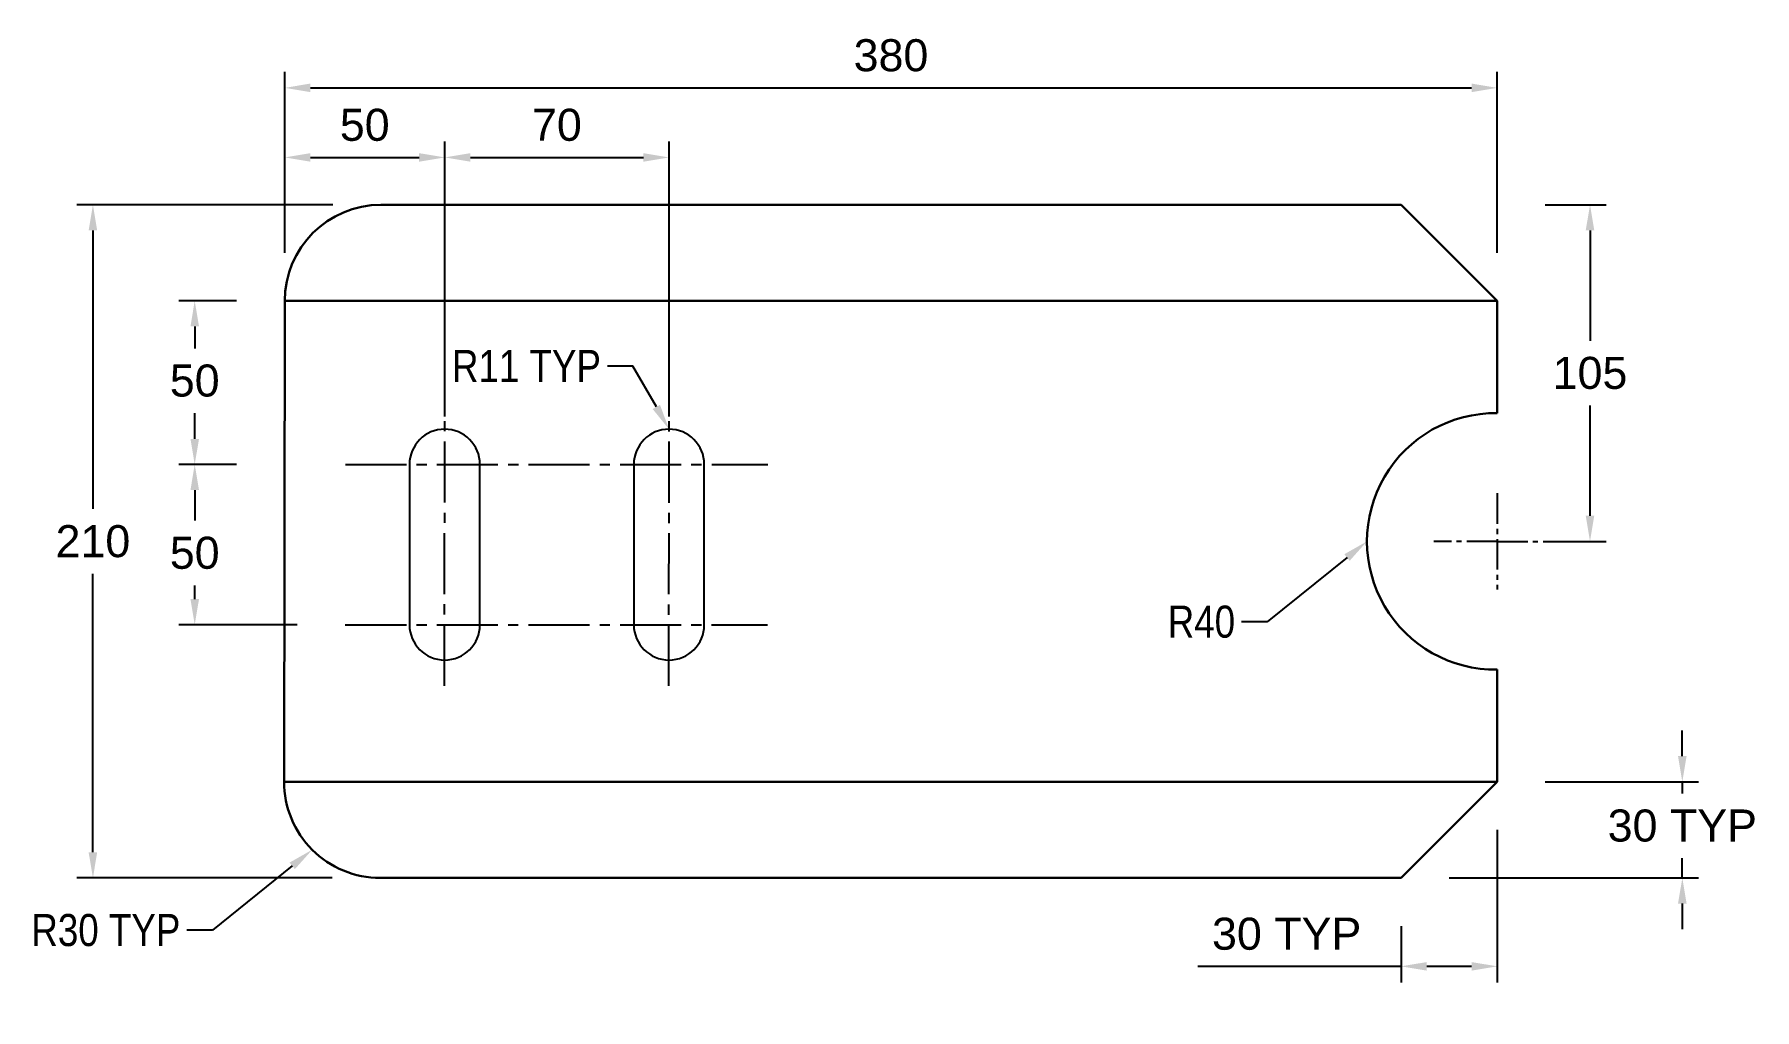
# Model space of a CAD drawing. Header units: millimetres. Extents: x 54 to 590, y 49 to 353.
import ezdxf
from ezdxf import colors
from ezdxf.entities.mleader import LeaderData, LeaderLine
from ezdxf.math import Vec2, Vec3

# ---------------------------------------------------------------- set-up
doc = ezdxf.new("R2010")
doc.units = ezdxf.units.MM
doc.linetypes.add('CENTER2', pattern=[28.575, 19.05, -3.175, 3.175, -3.175])
doc.layers.add('Dimensions', color=7, linetype='Continuous')
doc.layers.add('Part', color=7, linetype='Continuous', lineweight=30)
doc.styles.add('Annotative', font='arial.ttf')
doc.styles.get("Standard").update_dxf_attribs({"font": 'ARIALN.TTF', "height": 8})
doc.dimstyles.new('ISO-25', dxfattribs={"dimtxt": 25, "dimasz": 25, "dimexe": 5, "dimexo": 15, "dimgap": 15, "dimtad": 1, "dimtoh": 1, "dimdec": 1, "dimdsep": 46, "dimtxsty": 'Annotative', "dimcen": 15, "dimclrd": 1, "dimclre": 1, "dimadec": 0, "dimazin": 0, "dimtfac": 1, "dimtdec": 1, "dimtmove": 0, "dimatfit": 3, "dimfxl": 1, "dimlwd": -1, "dimlwe": -1, "dimarcsym": 0})

# ---------------------------------------------------------------- blocks, each defined once
blk = doc.blocks.new('*D8')
at = {"layer": 'Defpoints', "color": 0, "transparency": 16777216}
for p in [(71.83, 300.07), (161.67, 300.07), (161.48, 90.07)]:
    blk.add_point(p, dxfattribs=at)
at = {"layer": 'Dimensions', "color": 1, "transparency": 16777216}
for p, q in [((146.67, 300.07), (66.83, 300.07)), ((71.83, 292.07), (71.83, 205.18)), ((71.83, 98.07), (71.83, 184.97)), ((146.48, 90.07), (66.83, 90.07))]:
    blk.add_line(p, q, dxfattribs=at)
for points in [[(70.49, 292.07), (73.16, 292.07), (71.83, 300.07)], [(70.49, 98.07), (73.16, 98.07), (71.83, 90.07)]]:
    blk.add_solid(points, dxfattribs=at)
at = {"layer": 'Dimensions', "color": 0, "transparency": 16777216, "insert": (71.83, 195.07), "char_height": 10, "attachment_point": 5, "style": 'Annotative'}
blk.add_mtext('210', dxfattribs=at)
blk = doc.blocks.new('*D1')
at = {"layer": 'Defpoints', "color": 0, "transparency": 16777216}
for p in [(131.67, 270.11), (103.59, 219.06), (131.67, 219.06)]:
    blk.add_point(p, dxfattribs=at)
at = {"layer": 'Dimensions', "color": 1, "transparency": 16777216}
for p, q in [((116.67, 270.11), (98.59, 270.11)), ((103.59, 262.11), (103.59, 255.29)), ((103.59, 227.06), (103.59, 235.08)), ((116.67, 219.06), (98.59, 219.06))]:
    blk.add_line(p, q, dxfattribs=at)
for points in [[(102.26, 262.11), (104.93, 262.11), (103.59, 270.11)], [(102.26, 227.06), (104.93, 227.06), (103.59, 219.06)]]:
    blk.add_solid(points, dxfattribs=at)
at = {"layer": 'Dimensions', "color": 0, "transparency": 16777216, "insert": (103.59, 245.18), "char_height": 10, "attachment_point": 5, "style": 'Annotative'}
blk.add_mtext('50', dxfattribs=at)
blk = doc.blocks.new('*D2')
at = {"layer": 'Defpoints', "color": 0, "transparency": 16777216}
for p in [(131.67, 219.06), (103.59, 169.06), (150.58, 169.06)]:
    blk.add_point(p, dxfattribs=at)
at = {"layer": 'Dimensions', "color": 1, "transparency": 16777216}
for p, q in [((116.67, 219.06), (98.59, 219.06)), ((103.59, 211.06), (103.59, 201.56)), ((103.59, 177.06), (103.59, 181.35)), ((135.58, 169.06), (98.59, 169.06))]:
    blk.add_line(p, q, dxfattribs=at)
for points in [[(102.26, 211.06), (104.93, 211.06), (103.59, 219.06)], [(102.26, 177.06), (104.93, 177.06), (103.59, 169.06)]]:
    blk.add_solid(points, dxfattribs=at)
at = {"layer": 'Dimensions', "color": 0, "transparency": 16777216, "insert": (103.59, 191.45), "char_height": 10, "attachment_point": 5, "style": 'Annotative'}
blk.add_mtext('50', dxfattribs=at)
blk = doc.blocks.new('*D3')
at = {"layer": 'Defpoints', "color": 0, "transparency": 16777216}
for p in [(510, 300.07), (510, 195.07), (538.95, 195.07)]:
    blk.add_point(p, dxfattribs=at)
at = {"layer": 'Dimensions', "color": 1, "transparency": 16777216}
for p, q in [((525, 300.07), (543.95, 300.07)), ((538.95, 292.07), (538.95, 257.68)), ((538.95, 203.07), (538.95, 237.47)), ((525, 195.07), (543.95, 195.07))]:
    blk.add_line(p, q, dxfattribs=at)
for points in [[(537.61, 292.07), (540.28, 292.07), (538.95, 300.07)], [(537.61, 203.07), (540.28, 203.07), (538.95, 195.07)]]:
    blk.add_solid(points, dxfattribs=at)
at = {"layer": 'Dimensions', "color": 0, "transparency": 16777216, "insert": (538.95, 247.57), "char_height": 10, "attachment_point": 5, "style": 'Annotative'}
blk.add_mtext('105', dxfattribs=at)
blk = doc.blocks.new('*D4')
at = {"layer": 'Defpoints', "color": 0, "transparency": 16777216}
for p in [(510, 336.55), (131.67, 270.11), (510, 270.07)]:
    blk.add_point(p, dxfattribs=at)
at = {"layer": 'Dimensions', "color": 1, "transparency": 16777216}
for p, q in [((131.67, 285.11), (131.67, 341.55)), ((510, 285.07), (510, 341.55)), ((139.67, 336.55), (502, 336.55))]:
    blk.add_line(p, q, dxfattribs=at)
for points in [[(139.67, 337.89), (139.67, 335.22), (131.67, 336.55)], [(502, 337.89), (502, 335.22), (510, 336.55)]]:
    blk.add_solid(points, dxfattribs=at)
at = {"layer": 'Dimensions', "color": 0, "transparency": 16777216, "insert": (320.84, 346.66), "char_height": 10, "attachment_point": 5, "style": 'Annotative'}
blk.add_mtext('380', dxfattribs=at)
blk = doc.blocks.new('*D5')
at = {"layer": 'Defpoints', "color": 0, "transparency": 16777216}
for p in [(181.61, 314.85), (131.67, 270.11), (181.61, 270.11)]:
    blk.add_point(p, dxfattribs=at)
at = {"layer": 'Dimensions', "color": 1, "transparency": 16777216}
for p, q in [((131.67, 285.11), (131.67, 319.85)), ((181.61, 285.11), (181.61, 319.85)), ((139.67, 314.85), (173.61, 314.85))]:
    blk.add_line(p, q, dxfattribs=at)
for points in [[(139.67, 316.18), (139.67, 313.52), (131.67, 314.85)], [(173.61, 316.18), (173.61, 313.52), (181.61, 314.85)]]:
    blk.add_solid(points, dxfattribs=at)
at = {"layer": 'Dimensions', "color": 0, "transparency": 16777216, "insert": (156.64, 324.96), "char_height": 10, "attachment_point": 5, "style": 'Annotative'}
blk.add_mtext('50', dxfattribs=at)
blk = doc.blocks.new('*D6')
at = {"layer": 'Defpoints', "color": 0, "transparency": 16777216}
for p in [(251.59, 314.85), (181.61, 219.06), (251.59, 219.06)]:
    blk.add_point(p, dxfattribs=at)
at = {"layer": 'Dimensions', "color": 1, "transparency": 16777216}
for p, q in [((181.61, 234.06), (181.61, 319.85)), ((251.59, 234.06), (251.59, 319.85)), ((189.61, 314.85), (243.59, 314.85))]:
    blk.add_line(p, q, dxfattribs=at)
for points in [[(189.61, 316.18), (189.61, 313.52), (181.61, 314.85)], [(243.59, 316.18), (243.59, 313.52), (251.59, 314.85)]]:
    blk.add_solid(points, dxfattribs=at)
at = {"layer": 'Dimensions', "color": 0, "transparency": 16777216, "insert": (216.6, 324.96), "char_height": 10, "attachment_point": 5, "style": 'Annotative'}
blk.add_mtext('70', dxfattribs=at)
blk = doc.blocks.new('*D7')
at = {"layer": 'Defpoints', "color": 0, "transparency": 16777216}
for p in [(510, 120.11), (480, 90.07), (480, 62.5)]:
    blk.add_point(p, dxfattribs=at)
at = {"layer": 'Dimensions', "color": 1, "transparency": 16777216}
for p, q in [((510, 105.11), (510, 57.5)), ((480, 75.07), (480, 57.5)), ((480, 62.5), (416.6, 62.5)), ((502, 62.5), (488, 62.5))]:
    blk.add_line(p, q, dxfattribs=at)
for points in [[(488, 63.83), (488, 61.17), (480, 62.5)], [(502, 63.83), (502, 61.17), (510, 62.5)]]:
    blk.add_solid(points, dxfattribs=at)
at = {"layer": 'Dimensions', "color": 0, "transparency": 16777216, "insert": (444.3, 72.61), "char_height": 10, "attachment_point": 5, "style": 'Annotative'}
blk.add_mtext('30 TYP', dxfattribs=at)
blk = doc.blocks.new('*D9')
at = {"layer": 'Defpoints', "color": 0, "transparency": 16777216}
for p in [(510, 120.07), (567.75, 120.07), (480, 90.07)]:
    blk.add_point(p, dxfattribs=at)
at = {"layer": 'Dimensions', "color": 1, "transparency": 16777216}
for p, q in [((567.75, 128.07), (567.75, 136.07)), ((525, 120.07), (572.75, 120.07)), ((567.75, 120.07), (567.75, 116.47)), ((567.75, 90.07), (567.75, 96.25)), ((495, 90.07), (572.75, 90.07)), ((567.75, 82.07), (567.75, 74.07))]:
    blk.add_line(p, q, dxfattribs=at)
for points in [[(566.41, 128.07), (569.08, 128.07), (567.75, 120.07)], [(566.41, 82.07), (569.08, 82.07), (567.75, 90.07)]]:
    blk.add_solid(points, dxfattribs=at)
at = {"layer": 'Dimensions', "color": 0, "transparency": 16777216, "insert": (567.75, 106.36), "char_height": 10, "attachment_point": 5, "style": 'Annotative'}
blk.add_mtext('30 TYP', dxfattribs=at)

msp = doc.modelspace()

# ---------------------------------------------------------------- linework, layer by layer
at = {"layer": 'Dimensions', "linetype": 'CENTER2'}
for p, q in [((181.52, 150.05), (181.63, 240.05)), ((251.54, 149.98), (251.65, 239.98)), ((150.59, 219.06), (282.38, 219.06)), ((150.58, 169.06), (282.36, 169.06))]:
    msp.add_line(p, q, dxfattribs=at)
at = {"layer": 'Dimensions'}
for p, q in [((170.59, 219.06), (170.59, 169.06)), ((192.59, 169.06), (192.59, 219.06)), ((240.59, 219.06), (240.59, 169.06)), ((262.59, 169.06), (262.59, 219.06))]:
    msp.add_line(p, q, dxfattribs=at)
at = {"layer": 'Dimensions', "linetype": 'CENTER2', "ltscale": 0.5}
for p, q in [((510, 210.07), (510, 180.08)), ((510, 195.07), (490.19, 195.07)), ((510, 195.07), (529.81, 195.07))]:
    msp.add_line(p, q, dxfattribs=at)
at = {"layer": 'Dimensions'}
for centre, start, end in [((181.59, 219.06), 0, 180), ((251.59, 219.06), 0, 180), ((181.59, 169.06), 180, 0), ((251.59, 169.06), 180, 0)]:
    msp.add_arc(centre, 11, start, end, dxfattribs=at)
at = {"layer": 'Part'}
for p, q in [((161.67, 300.07), (480, 300.07)), ((510, 270.07), (480, 300.07)), ((131.48, 120.11), (131.67, 270.11)), ((131.67, 270.11), (510, 270.11)), ((510, 270.07), (510, 235.07)), ((510, 155.08), (510, 120.07)), ((131.48, 120.11), (510, 120.11)), ((480, 90.07), (510, 120.07)), ((161.48, 90.07), (480, 90.07))]:
    msp.add_line(p, q, dxfattribs=at)
for centre, radius, start, end in [((161.67, 270.07), 30, 90, 179.9263), ((509.36, 195.07), 40, 89.0872, 270.9128), ((161.48, 120.07), 30, 179.9263, 270)]:
    msp.add_arc(centre, radius, start, end, dxfattribs=at)

# ---------------------------------------------------------------- dimensions: what is measured, and where the dimension line sits
at = {"layer": 'Dimensions'}
for base, p1, p2, text, override, picture, middle in [((510, 336.55), (131.67, 270.11), (510, 270.07), '380', {"dimtxt": 10, "dimasz": 8, "dimgap": 5, "dimtih": 1}, '*D4', (320.84, 346.66)), ((480, 62.5), (510, 120.11), (480, 90.07), '<> TYP', {"dimtxt": 10, "dimasz": 8, "dimgap": 5}, '*D7', (444.3, 72.61))]:
    dim = msp.add_linear_dim(base=base, p1=p1, p2=p2, text=text, dimstyle='ISO-25', override=override, dxfattribs=at)
    dim.commit()
    dim.dimension.update_dxf_attribs({"geometry": picture, "text_midpoint": middle})
dim = msp.add_linear_dim(base=(181.61, 314.85), p1=(131.67, 270.11), p2=(181.61, 270.11), text='50', dimstyle='ISO-25', override={"dimtxt": 10, "dimasz": 8, "dimgap": 5, "dimtih": 1}, dxfattribs=at)
dim.commit()
dim.dimension.update_dxf_attribs({"geometry": '*D5', "text_midpoint": (156.64, 314.85), "dimtype": 160})
dim = msp.add_linear_dim(base=(251.59, 314.85), p1=(181.61, 219.06), p2=(251.59, 219.06), dimstyle='ISO-25', override={"dimtxt": 10, "dimasz": 8, "dimgap": 5, "dimtih": 1, "dimtmove": 1}, dxfattribs=at)
dim.commit()
dim.dimension.update_dxf_attribs({"geometry": '*D6', "text_midpoint": (216.6, 324.96)})
for base, p1, p2, override, picture, middle in [((71.83, 300.07), (161.48, 90.07), (161.67, 300.07), {"dimscale": 1, "dimtxt": 10, "dimasz": 8, "dimgap": 5, "dimtih": 1, "dimtix": 0, "dimtofl": 1, "dimtmove": 0, "dimatfit": 3}, '*D8', (71.83, 195.07)), ((538.95, 195.07), (510, 300.07), (510, 195.07), {"dimtxt": 10, "dimasz": 8, "dimgap": 5, "dimtih": 1}, '*D3', (538.95, 247.57)), ((103.59, 169.06), (131.67, 219.06), (150.58, 169.06), {"dimtxt": 10, "dimasz": 8, "dimgap": 5, "dimtih": 1}, '*D2', (103.59, 191.45))]:
    dim = msp.add_linear_dim(base=base, p1=p1, p2=p2, angle=90, dimstyle='ISO-25', override=override, dxfattribs=at)
    dim.commit()
    dim.dimension.update_dxf_attribs({"geometry": picture, "text_midpoint": middle, "dimtype": 160})
for base, p1, p2, text, override, picture, middle in [((103.59, 219.06), (131.67, 270.11), (131.67, 219.06), '50', {"dimtxt": 10, "dimasz": 8, "dimgap": 5, "dimtih": 1, "dimtmove": 0}, '*D1', (103.59, 245.18)), ((567.75, 120.07), (480, 90.07), (510, 120.07), '<> TYP', {"dimtxt": 10, "dimasz": 8, "dimgap": 5, "dimtih": 1}, '*D9', (567.75, 106.36))]:
    dim = msp.add_linear_dim(base=base, p1=p1, p2=p2, angle=90, text=text, dimstyle='ISO-25', override=override, dxfattribs=at)
    dim.commit()
    dim.dimension.update_dxf_attribs({"geometry": picture, "text_midpoint": middle, "dimtype": 160})

# ---------------------------------------------------------------- leaders
ml = msp.add_multileader_mtext('Standard', dxfattribs=at)
ml.set_content('R11 TYP', color=256)
ml.set_leader_properties(color=1)
ml.build(insert=Vec2(0, 0))
ml.multileader.update_dxf_attribs({"arrow_head_size": 8})
ctx = ml.context
ctx.base_point, ctx.char_height, ctx.arrow_head_size, ctx.plane_origin = Vec3(183.25, 249.78), 10, 8, Vec3(251.59, 230.06)
ctx.text_align_type = 2
notes = []
notes.append((ctx, [(0, (1, 1, 0), (240.34, 249.78), (-1, 0), 8, [(0, [(251.59, 230.06)], 0, [])])]))
ctx.mtext.insert, ctx.mtext.alignment, ctx.mtext.flow_direction = Vec3(230.34, 254.79), 3, 5
ml = msp.add_multileader_mtext('Standard', dxfattribs=at)
ml.set_content('R40', color=256)
ml.set_leader_properties(color=1)
ml.build(insert=Vec2(0, 0))
ml.multileader.update_dxf_attribs({"arrow_head_size": 8})
ctx = ml.context
ctx.base_point, ctx.char_height, ctx.arrow_head_size, ctx.plane_origin = Vec3(406.64, 169.95), 10, 8, Vec3(469.36, 195.07)
ctx.text_align_type = 2
notes.append((ctx, [(0, (1, 1, 0), (438.21, 169.95), (-1, 0), 8, [(0, [(469.36, 195.07)], 0, [])])]))
ctx.mtext.insert, ctx.mtext.alignment, ctx.mtext.flow_direction = Vec3(428.21, 175.03), 3, 5
ml = msp.add_multileader_mtext('Standard', dxfattribs=at)
ml.set_content('R30 TYP', color=256)
ml.set_leader_properties(color=1)
ml.build(insert=Vec2(0, 0))
ml.multileader.update_dxf_attribs({"arrow_head_size": 8})
ctx = ml.context
ctx.base_point, ctx.char_height, ctx.arrow_head_size, ctx.plane_origin = Vec3(52.01, 73.75), 10, 8, Vec3(140.25, 98.87)
ctx.text_align_type = 2
notes.append((ctx, [(0, (1, 1, 0), (109.1, 73.75), (-1, 0), 8, [(0, [(140.25, 98.87)], 0, [])])]))
ctx.mtext.insert, ctx.mtext.alignment, ctx.mtext.flow_direction = Vec3(99.1, 78.83), 3, 5
for ctx, leaders in notes:
    for number, flags, end, landing, length, lines in leaders:
        leader = LeaderData()
        leader.index, (leader.has_last_leader_line, leader.has_dogleg_vector, leader.attachment_direction) = number, flags
        leader.last_leader_point, leader.dogleg_vector, leader.dogleg_length = Vec3(end), Vec3(landing), length
        for number, points, colour, breaks in lines:
            line = LeaderLine()
            line.index, line.vertices, line.color, line.breaks = number, Vec3.list(points), colors.encode_raw_color(colour), breaks
            leader.lines.append(line)
        ctx.leaders.append(leader)

doc.saveas('drawing.dxf')
